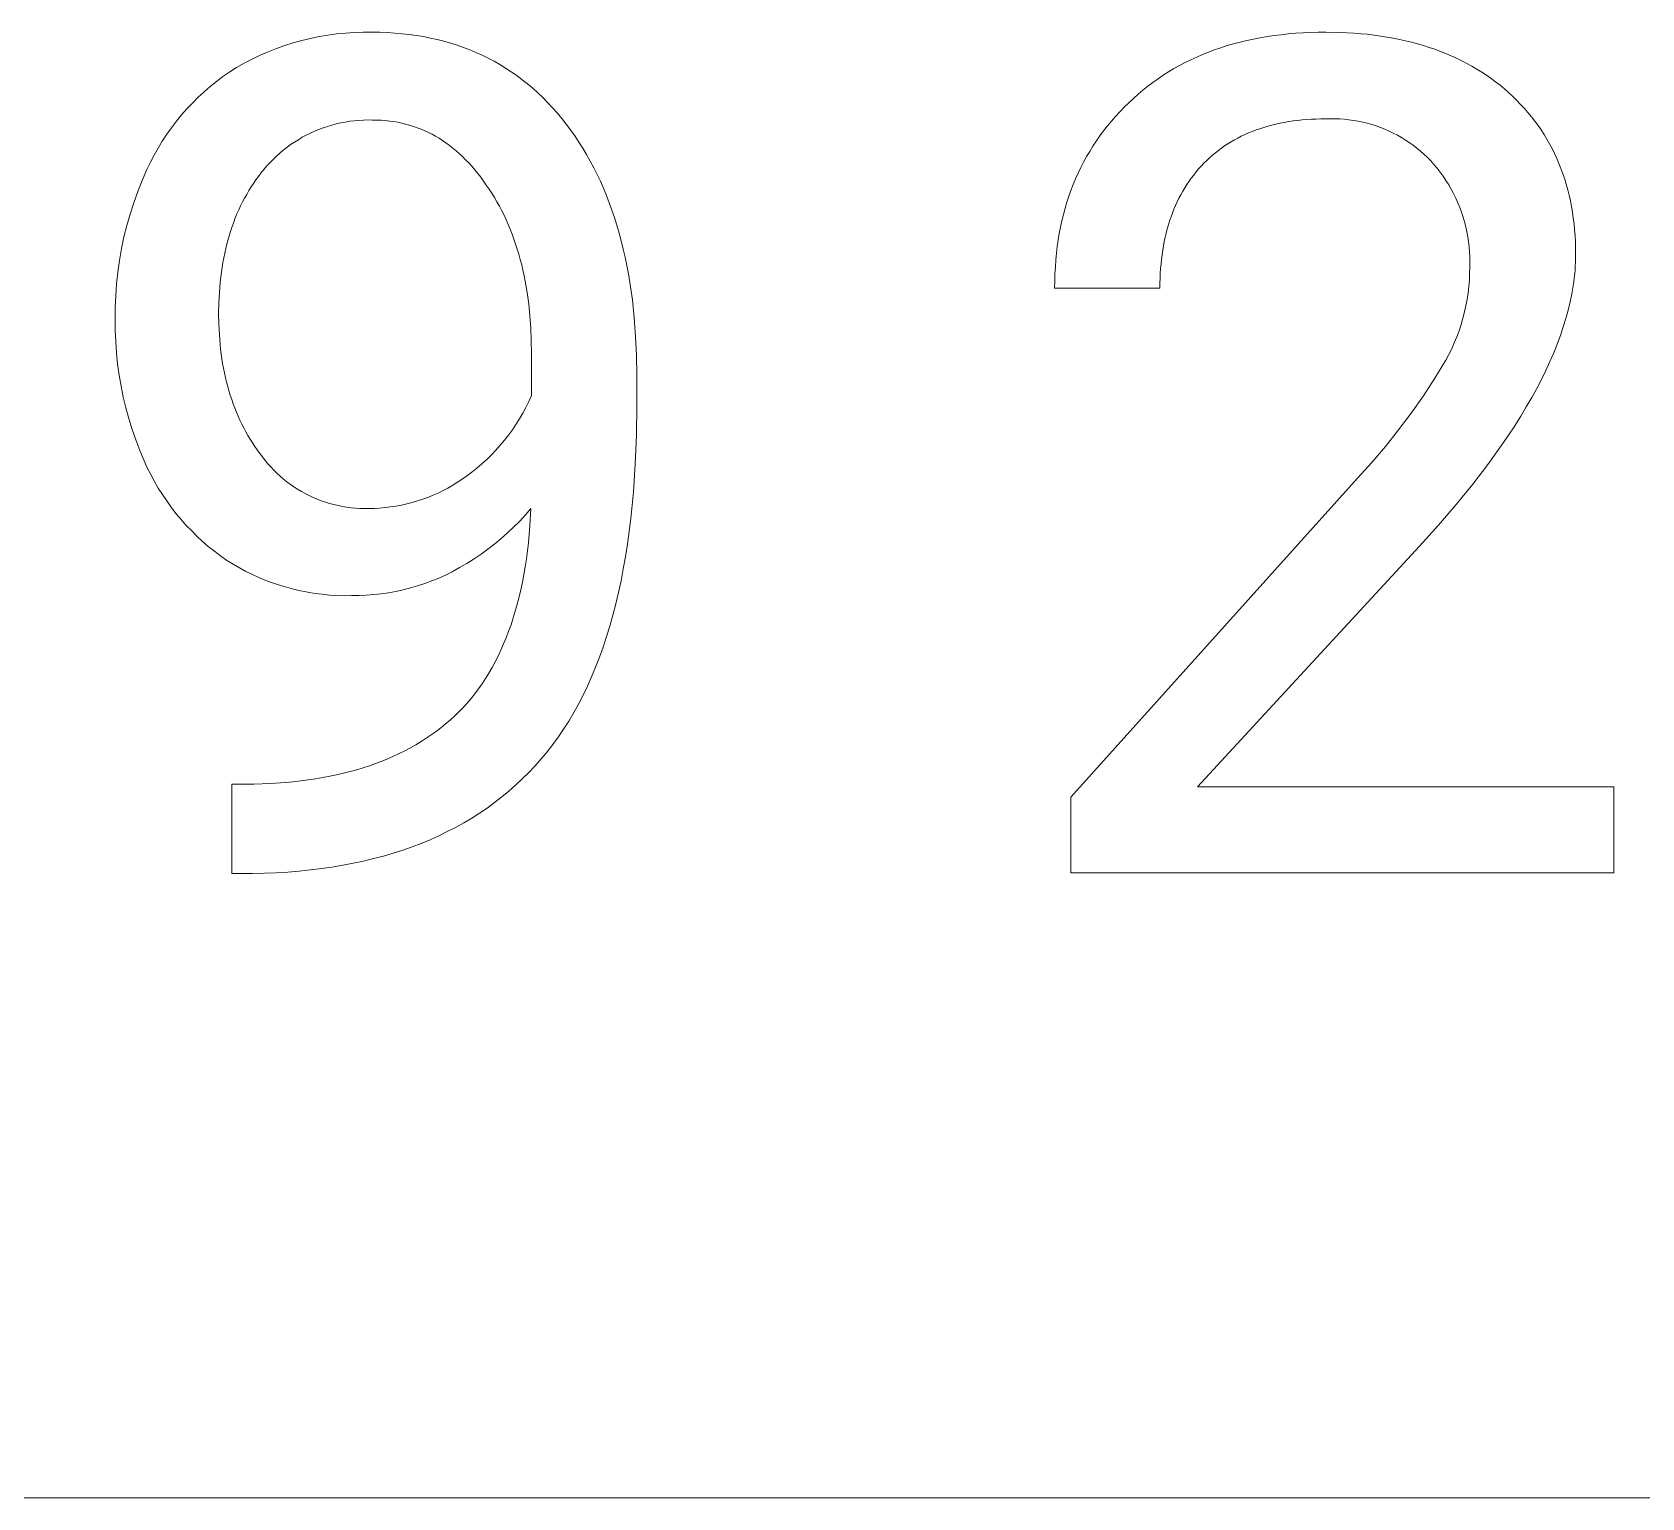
# Model space of a CAD drawing. Header units: millimetres. Extents: x -2542 to 6192, y -257 to 5845.
# Drawn here: x 4812.9 to 4973.5, y 231.7 to 377.8 of the extents above; entities that cross this region are included whole.
import ezdxf

# ---------------------------------------------------------------- set-up
doc = ezdxf.new("R2010")
doc.units = ezdxf.units.MM
doc.header["$MEASUREMENT"] = 0
doc.layers.add('Domyślny', color=7, linetype='Continuous', true_color=0x000000)

msp = doc.modelspace()

# ---------------------------------------------------------------- linework, layer by layer
at = {"layer": 'Domyślny', "color": 18, "lineweight": 15, "true_color": 0x000000}
for p, q in [((4840.68, 377.21), (4841.55, 377.39)), ((4841.55, 377.39), (4842.42, 377.54)), ((4842.42, 377.54), (4843.3, 377.65)), ((4843.3, 377.65), (4844.18, 377.74)), ((4844.18, 377.74), (4845.06, 377.8)), ((4845.06, 377.8), (4845.95, 377.82)), ((4845.95, 377.82), (4846.83, 377.82)), ((4846.83, 377.82), (4847.59, 377.81)), ((4847.59, 377.81), (4848.34, 377.78)), ((4848.34, 377.78), (4849.09, 377.74)), ((4849.09, 377.74), (4849.82, 377.67)), ((4849.82, 377.67), (4850.54, 377.59)), ((4850.54, 377.59), (4851.25, 377.5)), ((4851.25, 377.5), (4851.95, 377.38)), ((4851.95, 377.38), (4852.64, 377.24)), ((4935.43, 377.26), (4936.12, 377.38)), ((4936.12, 377.38), (4936.82, 377.48)), ((4936.82, 377.48), (4937.53, 377.57)), ((4937.53, 377.57), (4938.24, 377.65)), ((4938.24, 377.65), (4938.97, 377.71)), ((4938.97, 377.71), (4939.71, 377.76)), ((4939.71, 377.76), (4940.46, 377.79)), ((4940.46, 377.79), (4941.21, 377.81)), ((4941.21, 377.81), (4941.98, 377.82)), ((4941.98, 377.82), (4943.4, 377.79)), ((4943.4, 377.79), (4944.1, 377.76)), ((4944.1, 377.76), (4944.78, 377.72)), ((4944.78, 377.72), (4945.46, 377.67)), ((4945.46, 377.67), (4946.13, 377.61)), ((4946.13, 377.61), (4946.79, 377.53)), ((4946.79, 377.53), (4947.44, 377.44)), ((4947.44, 377.44), (4948.08, 377.34)), ((4835.66, 375.52), (4836.47, 375.88)), ((4836.47, 375.88), (4837.29, 376.2)), ((4837.29, 376.2), (4838.13, 376.5)), ((4838.13, 376.5), (4838.97, 376.77)), ((4838.97, 376.77), (4839.82, 377)), ((4839.82, 377), (4840.68, 377.21)), ((4852.64, 377.24), (4853.33, 377.09)), ((4853.33, 377.09), (4854, 376.92)), ((4854, 376.92), (4854.66, 376.73)), ((4854.66, 376.73), (4855.31, 376.53)), ((4855.31, 376.53), (4855.95, 376.31)), ((4855.95, 376.31), (4856.58, 376.06)), ((4856.58, 376.06), (4857.2, 375.8)), ((4857.2, 375.8), (4857.81, 375.53)), ((4929.69, 375.6), (4930.29, 375.84)), ((4930.29, 375.84), (4930.89, 376.06)), ((4930.89, 376.06), (4931.51, 376.28)), ((4931.51, 376.28), (4932.14, 376.48)), ((4932.14, 376.48), (4932.78, 376.66)), ((4932.78, 376.66), (4933.43, 376.83)), ((4933.43, 376.83), (4934.09, 376.99)), ((4934.09, 376.99), (4934.76, 377.13)), ((4934.76, 377.13), (4935.43, 377.26)), ((4948.08, 377.34), (4948.71, 377.23)), ((4948.71, 377.23), (4949.33, 377.11)), ((4949.33, 377.11), (4949.94, 376.97)), ((4949.94, 376.97), (4950.54, 376.82)), ((4950.54, 376.82), (4951.14, 376.66)), ((4951.14, 376.66), (4951.72, 376.49)), ((4951.72, 376.49), (4952.3, 376.31)), ((4952.3, 376.31), (4952.86, 376.12)), ((4952.86, 376.12), (4953.42, 375.91)), ((4953.42, 375.91), (4953.96, 375.69)), ((4832.63, 373.86), (4833.31, 374.3)), ((4833.31, 374.3), (4834.08, 374.73)), ((4834.08, 374.73), (4834.86, 375.14)), ((4834.86, 375.14), (4835.66, 375.52)), ((4857.81, 375.53), (4858.42, 375.23)), ((4858.42, 375.23), (4859.01, 374.92)), ((4859.01, 374.92), (4859.59, 374.59)), ((4859.59, 374.59), (4860.16, 374.24)), ((4860.16, 374.24), (4860.72, 373.87)), ((4926.29, 373.87), (4926.83, 374.19)), ((4926.83, 374.19), (4927.39, 374.5)), ((4927.39, 374.5), (4927.95, 374.79)), ((4927.95, 374.79), (4928.52, 375.08)), ((4928.52, 375.08), (4929.1, 375.34)), ((4929.1, 375.34), (4929.69, 375.6)), ((4953.96, 375.69), (4954.5, 375.47)), ((4954.5, 375.47), (4955.03, 375.22)), ((4955.03, 375.22), (4955.55, 374.97)), ((4955.55, 374.97), (4956.06, 374.71)), ((4956.06, 374.71), (4956.56, 374.43)), ((4956.56, 374.43), (4957.05, 374.14)), ((4957.05, 374.14), (4957.53, 373.84)), ((4830.69, 372.41), (4831.32, 372.92)), ((4831.32, 372.92), (4831.96, 373.4)), ((4831.96, 373.4), (4832.63, 373.86)), ((4860.72, 373.87), (4861.27, 373.49)), ((4861.27, 373.49), (4861.81, 373.08)), ((4861.81, 373.08), (4862.34, 372.66)), ((4862.34, 372.66), (4862.86, 372.23)), ((4924.23, 372.43), (4924.73, 372.81)), ((4924.73, 372.81), (4925.24, 373.18)), ((4925.24, 373.18), (4925.76, 373.53)), ((4925.76, 373.53), (4926.29, 373.87)), ((4957.53, 373.84), (4958, 373.53)), ((4958, 373.53), (4958.46, 373.21)), ((4958.46, 373.21), (4958.91, 372.87)), ((4958.91, 372.87), (4959.36, 372.53)), ((4828.91, 370.76), (4829.48, 371.33)), ((4829.48, 371.33), (4830.07, 371.88)), ((4830.07, 371.88), (4830.69, 372.41)), ((4862.86, 372.23), (4863.36, 371.77)), ((4863.36, 371.77), (4863.86, 371.3)), ((4863.86, 371.3), (4864.35, 370.8)), ((4922.32, 370.78), (4922.78, 371.21)), ((4922.78, 371.21), (4923.25, 371.63)), ((4923.25, 371.63), (4923.74, 372.04)), ((4923.74, 372.04), (4924.23, 372.43)), ((4959.36, 372.53), (4959.79, 372.17)), ((4959.79, 372.17), (4960.21, 371.8)), ((4960.21, 371.8), (4960.63, 371.41)), ((4960.63, 371.41), (4961.03, 371.02)), ((4961.03, 371.02), (4961.41, 370.62)), ((4827.31, 368.94), (4827.82, 369.57)), ((4827.82, 369.57), (4828.35, 370.18)), ((4828.35, 370.18), (4828.91, 370.76)), ((4864.35, 370.8), (4864.83, 370.29)), ((4864.83, 370.29), (4865.3, 369.77)), ((4865.3, 369.77), (4865.75, 369.22)), ((4920.59, 368.95), (4921, 369.42)), ((4921, 369.42), (4921.43, 369.88)), ((4921.43, 369.88), (4921.86, 370.33)), ((4921.86, 370.33), (4922.32, 370.78)), ((4961.41, 370.62), (4961.79, 370.22)), ((4961.79, 370.22), (4962.15, 369.8)), ((4962.15, 369.8), (4962.49, 369.38)), ((4962.49, 369.38), (4962.83, 368.95)), ((4826.35, 367.64), (4826.82, 368.3)), ((4826.82, 368.3), (4827.31, 368.94)), ((4840.68, 367.76), (4840.27, 367.55)), ((4841.1, 367.94), (4840.68, 367.76)), ((4841.52, 368.12), (4841.1, 367.94)), ((4841.95, 368.28), (4841.52, 368.12)), ((4842.38, 368.43), (4841.95, 368.28)), ((4842.82, 368.56), (4842.38, 368.43)), ((4843.26, 368.68), (4842.82, 368.56)), ((4843.71, 368.78), (4843.26, 368.68)), ((4844.16, 368.86), (4843.71, 368.78)), ((4844.61, 368.94), (4844.16, 368.86)), ((4845.06, 368.99), (4844.61, 368.94)), ((4845.52, 369.03), (4845.06, 368.99)), ((4845.98, 369.06), (4845.52, 369.03)), ((4846.43, 369.07), (4845.98, 369.06)), ((4846.89, 369.06), (4846.43, 369.07)), ((4847.32, 369.06), (4846.89, 369.06)), ((4847.74, 369.04), (4847.32, 369.06)), ((4848.16, 369.01), (4847.74, 369.04)), ((4848.58, 368.96), (4848.16, 369.01)), ((4848.98, 368.91), (4848.58, 368.96)), ((4849.39, 368.84), (4848.98, 368.91)), ((4849.79, 368.75), (4849.39, 368.84)), ((4850.18, 368.66), (4849.79, 368.75)), ((4850.57, 368.55), (4850.18, 368.66)), ((4850.96, 368.43), (4850.57, 368.55)), ((4851.34, 368.3), (4850.96, 368.43)), ((4851.72, 368.15), (4851.34, 368.3)), ((4852.09, 368), (4851.72, 368.15)), ((4852.45, 367.82), (4852.09, 368)), ((4852.82, 367.64), (4852.45, 367.82)), ((4865.75, 369.22), (4866.2, 368.66)), ((4866.2, 368.66), (4866.64, 368.07)), ((4866.64, 368.07), (4867.06, 367.48)), ((4919.44, 367.48), (4919.81, 367.98)), ((4919.81, 367.98), (4920.19, 368.47)), ((4920.19, 368.47), (4920.59, 368.95)), ((4934.27, 367.78), (4933.91, 367.62)), ((4934.64, 367.93), (4934.27, 367.78)), ((4935.02, 368.07), (4934.64, 367.93)), ((4935.4, 368.2), (4935.02, 368.07)), ((4935.79, 368.33), (4935.4, 368.2)), ((4936.19, 368.45), (4935.79, 368.33)), ((4936.59, 368.56), (4936.19, 368.45)), ((4937, 368.65), (4936.59, 368.56)), ((4937.42, 368.75), (4937, 368.65)), ((4937.84, 368.83), (4937.42, 368.75)), ((4938.28, 368.9), (4937.84, 368.83)), ((4938.71, 368.97), (4938.28, 368.9)), ((4939.16, 369.02), (4938.71, 368.97)), ((4939.61, 369.07), (4939.16, 369.02)), ((4940.07, 369.11), (4939.61, 369.07)), ((4940.54, 369.14), (4940.07, 369.11)), ((4941.01, 369.16), (4940.54, 369.14)), ((4941.49, 369.18), (4941.01, 369.16)), ((4941.98, 369.18), (4941.49, 369.18)), ((4942.44, 369.19), (4941.98, 369.18)), ((4942.91, 369.19), (4942.44, 369.19)), ((4943.37, 369.17), (4942.91, 369.19)), ((4943.83, 369.14), (4943.37, 369.17)), ((4944.29, 369.09), (4943.83, 369.14)), ((4944.75, 369.03), (4944.29, 369.09)), ((4945.21, 368.95), (4944.75, 369.03)), ((4945.66, 368.85), (4945.21, 368.95)), ((4946.11, 368.74), (4945.66, 368.85)), ((4946.56, 368.61), (4946.11, 368.74)), ((4947, 368.47), (4946.56, 368.61)), ((4947.43, 368.31), (4947, 368.47)), ((4947.86, 368.14), (4947.43, 368.31)), ((4948.29, 367.96), (4947.86, 368.14)), ((4948.71, 367.76), (4948.29, 367.96)), ((4949.12, 367.54), (4948.71, 367.76)), ((4962.83, 368.95), (4963.15, 368.51)), ((4963.15, 368.51), (4963.46, 368.07)), ((4963.46, 368.07), (4963.75, 367.62)), ((4825.09, 365.57), (4825.49, 366.27)), ((4825.49, 366.27), (4825.91, 366.96)), ((4825.91, 366.96), (4826.35, 367.64)), ((4838.34, 366.34), (4837.98, 366.05)), ((4838.71, 366.61), (4838.34, 366.34)), ((4839.09, 366.86), (4838.71, 366.61)), ((4839.48, 367.1), (4839.09, 366.86)), ((4839.87, 367.34), (4839.48, 367.1)), ((4840.27, 367.55), (4839.87, 367.34)), ((4853.17, 367.45), (4852.82, 367.64)), ((4853.52, 367.24), (4853.17, 367.45)), ((4853.87, 367.02), (4853.52, 367.24)), ((4854.21, 366.78), (4853.87, 367.02)), ((4854.55, 366.53), (4854.21, 366.78)), ((4854.88, 366.27), (4854.55, 366.53)), ((4855.21, 366), (4854.88, 366.27)), ((4867.06, 367.48), (4867.46, 366.87)), ((4867.46, 366.87), (4867.86, 366.25)), ((4867.86, 366.25), (4868.24, 365.62)), ((4918.43, 365.94), (4918.75, 366.46)), ((4918.75, 366.46), (4919.09, 366.98)), ((4919.09, 366.98), (4919.44, 367.48)), ((4931.56, 366.26), (4931.26, 366.03)), ((4931.88, 366.48), (4931.56, 366.26)), ((4932.2, 366.69), (4931.88, 366.48)), ((4932.53, 366.89), (4932.2, 366.69)), ((4932.86, 367.09), (4932.53, 366.89)), ((4933.2, 367.27), (4932.86, 367.09)), ((4933.55, 367.45), (4933.2, 367.27)), ((4933.91, 367.62), (4933.55, 367.45)), ((4949.52, 367.31), (4949.12, 367.54)), ((4949.92, 367.07), (4949.52, 367.31)), ((4950.3, 366.82), (4949.92, 367.07)), ((4950.68, 366.55), (4950.3, 366.82)), ((4951.05, 366.27), (4950.68, 366.55)), ((4951.41, 365.97), (4951.05, 366.27)), ((4963.75, 367.62), (4964.03, 367.15)), ((4964.03, 367.15), (4964.3, 366.68)), ((4964.3, 366.68), (4964.55, 366.21)), ((4964.55, 366.21), (4964.8, 365.72)), ((4824.38, 364.12), (4824.72, 364.85)), ((4824.72, 364.85), (4825.09, 365.57)), ((4836.64, 364.81), (4836.33, 364.48)), ((4836.96, 365.14), (4836.64, 364.81)), ((4837.29, 365.46), (4836.96, 365.14)), ((4837.63, 365.76), (4837.29, 365.46)), ((4837.98, 366.05), (4837.63, 365.76)), ((4855.54, 365.72), (4855.21, 366)), ((4855.86, 365.42), (4855.54, 365.72)), ((4856.17, 365.11), (4855.86, 365.42)), ((4856.48, 364.79), (4856.17, 365.11)), ((4856.78, 364.45), (4856.48, 364.79)), ((4868.24, 365.62), (4868.6, 364.97)), ((4868.6, 364.97), (4868.95, 364.31)), ((4917.54, 364.33), (4917.82, 364.87)), ((4917.82, 364.87), (4918.12, 365.41)), ((4918.12, 365.41), (4918.43, 365.94)), ((4929.82, 364.76), (4929.55, 364.47)), ((4930.1, 365.03), (4929.82, 364.76)), ((4930.38, 365.29), (4930.1, 365.03)), ((4930.66, 365.55), (4930.38, 365.29)), ((4930.96, 365.79), (4930.66, 365.55)), ((4931.26, 366.03), (4930.96, 365.79)), ((4951.76, 365.67), (4951.41, 365.97)), ((4952.09, 365.35), (4951.76, 365.67)), ((4952.42, 365.02), (4952.09, 365.35)), ((4952.76, 364.64), (4952.42, 365.02)), ((4953.08, 364.26), (4952.76, 364.64)), ((4964.8, 365.72), (4965.02, 365.23)), ((4965.02, 365.23), (4965.24, 364.73)), ((4965.24, 364.73), (4965.44, 364.22)), ((4823.46, 361.93), (4823.9, 363.03)), ((4823.9, 363.03), (4824.38, 364.12)), ((4835.24, 363.09), (4835, 362.74)), ((4835.49, 363.43), (4835.24, 363.09)), ((4835.75, 363.77), (4835.49, 363.43)), ((4836.04, 364.13), (4835.75, 363.77)), ((4836.33, 364.48), (4836.04, 364.13)), ((4857.08, 364.1), (4856.78, 364.45)), ((4857.38, 363.74), (4857.08, 364.1)), ((4857.67, 363.36), (4857.38, 363.74)), ((4857.95, 362.98), (4857.67, 363.36)), ((4858.23, 362.58), (4857.95, 362.98)), ((4868.95, 364.31), (4869.29, 363.64)), ((4869.29, 363.64), (4869.61, 362.95)), ((4869.61, 362.95), (4869.92, 362.26)), ((4916.78, 362.64), (4917.02, 363.21)), ((4917.02, 363.21), (4917.27, 363.77)), ((4917.27, 363.77), (4917.54, 364.33)), ((4928.34, 362.95), (4928.12, 362.63)), ((4928.56, 363.27), (4928.34, 362.95)), ((4928.8, 363.58), (4928.56, 363.27)), ((4929.04, 363.89), (4928.8, 363.58)), ((4929.29, 364.18), (4929.04, 363.89)), ((4929.55, 364.47), (4929.29, 364.18)), ((4953.39, 363.86), (4953.08, 364.26)), ((4953.69, 363.45), (4953.39, 363.86)), ((4953.97, 363.03), (4953.69, 363.45)), ((4954.24, 362.6), (4953.97, 363.03)), ((4965.44, 364.22), (4965.63, 363.71)), ((4965.63, 363.71), (4965.81, 363.18)), ((4965.81, 363.18), (4965.97, 362.65)), ((4823.06, 360.82), (4823.46, 361.93)), ((4834.33, 361.65), (4834.12, 361.28)), ((4834.54, 362.02), (4834.33, 361.65)), ((4834.77, 362.39), (4834.54, 362.02)), ((4835, 362.74), (4834.77, 362.39)), ((4858.51, 362.17), (4858.23, 362.58)), ((4858.78, 361.76), (4858.51, 362.17)), ((4859.04, 361.33), (4858.78, 361.76)), ((4859.29, 360.9), (4859.04, 361.33)), ((4869.92, 362.26), (4870.22, 361.54)), ((4870.22, 361.54), (4870.5, 360.82)), ((4916.15, 360.87), (4916.35, 361.47)), ((4916.35, 361.47), (4916.56, 362.05)), ((4916.56, 362.05), (4916.78, 362.64)), ((4927.51, 361.61), (4927.33, 361.26)), ((4927.71, 361.96), (4927.51, 361.61)), ((4927.91, 362.29), (4927.71, 361.96)), ((4928.12, 362.63), (4927.91, 362.29)), ((4954.49, 362.17), (4954.24, 362.6)), ((4954.73, 361.72), (4954.49, 362.17)), ((4954.95, 361.27), (4954.73, 361.72)), ((4965.97, 362.65), (4966.12, 362.11)), ((4966.12, 362.11), (4966.25, 361.56)), ((4966.25, 361.56), (4966.38, 361.01)), ((4822.37, 358.55), (4822.69, 359.69)), ((4822.69, 359.69), (4823.06, 360.82)), ((4833.36, 359.71), (4833.19, 359.3)), ((4833.54, 360.11), (4833.36, 359.71)), ((4833.72, 360.51), (4833.54, 360.11)), ((4833.91, 360.9), (4833.72, 360.51)), ((4834.12, 361.28), (4833.91, 360.9)), ((4859.54, 360.47), (4859.29, 360.9)), ((4859.77, 360.02), (4859.54, 360.47)), ((4860, 359.57), (4859.77, 360.02)), ((4870.5, 360.82), (4870.77, 360.08)), ((4870.77, 360.08), (4871.02, 359.33)), ((4915.81, 359.65), (4915.97, 360.26)), ((4915.97, 360.26), (4916.15, 360.87)), ((4926.68, 359.78), (4926.54, 359.4)), ((4926.83, 360.16), (4926.68, 359.78)), ((4926.99, 360.53), (4926.83, 360.16)), ((4927.15, 360.9), (4926.99, 360.53)), ((4927.33, 361.26), (4927.15, 360.9)), ((4955.16, 360.81), (4954.95, 361.27)), ((4955.35, 360.34), (4955.16, 360.81)), ((4955.53, 359.87), (4955.35, 360.34)), ((4955.69, 359.39), (4955.53, 359.87)), ((4966.38, 361.01), (4966.49, 360.44)), ((4966.49, 360.44), (4966.59, 359.87)), ((4966.59, 359.87), (4966.67, 359.29)), ((4822.08, 357.4), (4822.37, 358.55)), ((4832.88, 358.46), (4832.73, 358.04)), ((4833.03, 358.89), (4832.88, 358.46)), ((4833.19, 359.3), (4833.03, 358.89)), ((4860.21, 359.11), (4860, 359.57)), ((4860.42, 358.64), (4860.21, 359.11)), ((4860.62, 358.17), (4860.42, 358.64)), ((4860.81, 357.68), (4860.62, 358.17)), ((4871.02, 359.33), (4871.26, 358.57)), ((4871.26, 358.57), (4871.49, 357.79)), ((4915.39, 357.75), (4915.52, 358.39)), ((4915.52, 358.39), (4915.65, 359.02)), ((4915.65, 359.02), (4915.81, 359.65)), ((4926.16, 358.2), (4926.05, 357.79)), ((4926.28, 358.6), (4926.16, 358.2)), ((4926.4, 359), (4926.28, 358.6)), ((4926.54, 359.4), (4926.4, 359)), ((4955.83, 358.9), (4955.69, 359.39)), ((4955.96, 358.41), (4955.83, 358.9)), ((4956.06, 357.92), (4955.96, 358.41)), ((4966.67, 359.29), (4966.74, 358.71)), ((4966.74, 358.71), (4966.8, 358.11)), ((4966.8, 358.11), (4966.85, 357.51)), ((4821.84, 356.24), (4822.08, 357.4)), ((4832.35, 356.71), (4832.24, 356.26)), ((4832.47, 357.16), (4832.35, 356.71)), ((4832.6, 357.6), (4832.47, 357.16)), ((4832.73, 358.04), (4832.6, 357.6)), ((4860.99, 357.19), (4860.81, 357.68)), ((4861.16, 356.69), (4860.99, 357.19)), ((4861.32, 356.19), (4861.16, 356.69)), ((4871.49, 357.79), (4871.7, 357)), ((4871.7, 357), (4871.9, 356.2)), ((4915.19, 356.44), (4915.29, 357.1)), ((4915.29, 357.1), (4915.39, 357.75)), ((4925.78, 356.51), (4925.71, 356.07)), ((4925.86, 356.94), (4925.78, 356.51)), ((4925.95, 357.37), (4925.86, 356.94)), ((4926.05, 357.79), (4925.95, 357.37)), ((4956.16, 357.42), (4956.06, 357.92)), ((4956.23, 356.92), (4956.16, 357.42)), ((4956.29, 356.42), (4956.23, 356.92)), ((4966.85, 357.51), (4966.88, 356.9)), ((4966.88, 356.9), (4966.9, 356.28)), ((4821.47, 353.9), (4821.63, 355.07)), ((4821.63, 355.07), (4821.84, 356.24)), ((4832.04, 355.33), (4831.95, 354.85)), ((4832.13, 355.79), (4832.04, 355.33)), ((4832.24, 356.26), (4832.13, 355.79)), ((4861.48, 355.67), (4861.32, 356.19)), ((4861.62, 355.15), (4861.48, 355.67)), ((4861.76, 354.63), (4861.62, 355.15)), ((4871.9, 356.2), (4872.08, 355.39)), ((4872.08, 355.39), (4872.26, 354.56)), ((4915, 354.41), (4915.05, 355.1)), ((4915.05, 355.1), (4915.11, 355.77)), ((4915.11, 355.77), (4915.19, 356.44)), ((4925.59, 355.17), (4925.54, 354.71)), ((4925.64, 355.62), (4925.59, 355.17)), ((4925.71, 356.07), (4925.64, 355.62)), ((4956.33, 355.92), (4956.29, 356.42)), ((4956.35, 355.41), (4956.33, 355.92)), ((4956.36, 354.91), (4956.35, 355.41)), ((4956.35, 354.4), (4956.36, 354.91)), ((4966.89, 354.89), (4966.87, 354.5)), ((4966.9, 355.27), (4966.89, 354.89)), ((4966.9, 356.28), (4966.9, 355.66)), ((4966.9, 355.66), (4966.9, 355.27)), ((4821.34, 352.72), (4821.47, 353.9)), ((4831.74, 353.39), (4831.68, 352.89)), ((4831.8, 353.88), (4831.74, 353.39)), ((4831.87, 354.37), (4831.8, 353.88)), ((4831.95, 354.85), (4831.87, 354.37)), ((4861.88, 354.09), (4861.76, 354.63)), ((4862, 353.54), (4861.88, 354.09)), ((4862.11, 352.99), (4862, 353.54)), ((4872.26, 354.56), (4872.41, 353.72)), ((4872.41, 353.72), (4872.56, 352.86)), ((4914.94, 353.02), (4914.96, 353.72)), ((4914.96, 353.72), (4915, 354.41)), ((4925.45, 353.29), (4925.43, 352.8)), ((4925.47, 353.77), (4925.45, 353.29)), ((4925.5, 354.24), (4925.47, 353.77)), ((4925.54, 354.71), (4925.5, 354.24)), ((4956.3, 353.11), (4956.33, 353.76)), ((4956.33, 353.76), (4956.35, 354.4)), ((4966.77, 353.33), (4966.72, 352.94)), ((4966.81, 353.72), (4966.77, 353.33)), ((4966.84, 354.12), (4966.81, 353.72)), ((4966.87, 354.5), (4966.84, 354.12)), ((4821.26, 351.54), (4821.34, 352.72)), ((4831.6, 351.87), (4831.55, 350.82)), ((4831.68, 352.89), (4831.6, 351.87)), ((4862.21, 352.43), (4862.11, 352.99)), ((4862.3, 351.87), (4862.21, 352.43)), ((4862.46, 350.71), (4862.3, 351.87)), ((4872.56, 352.86), (4872.69, 352)), ((4872.69, 352), (4872.8, 351.12)), ((4914.93, 352.31), (4914.94, 353.02)), ((4925.43, 352.31), (4914.93, 352.31)), ((4925.43, 352.8), (4925.43, 352.31)), ((4956.07, 351.18), (4956.17, 351.82)), ((4956.17, 351.82), (4956.25, 352.47)), ((4956.25, 352.47), (4956.3, 353.11)), ((4966.52, 351.74), (4966.36, 350.92)), ((4966.66, 352.54), (4966.52, 351.74)), ((4966.72, 352.94), (4966.66, 352.54)), ((4821.21, 350.36), (4821.26, 351.54)), ((4821.21, 349.17), (4821.21, 350.36)), ((4831.55, 350.82), (4831.53, 349.75)), ((4862.58, 349.52), (4862.46, 350.71)), ((4872.8, 351.12), (4872.99, 349.32)), ((4955.81, 349.92), (4955.95, 350.55)), ((4955.95, 350.55), (4956.07, 351.18)), ((4966.16, 350.1), (4965.93, 349.27)), ((4966.36, 350.92), (4966.16, 350.1)), ((4821.21, 348.06), (4821.21, 349.17)), ((4831.53, 349.75), (4831.55, 348.71)), ((4831.55, 348.71), (4831.6, 347.69)), ((4862.67, 348.3), (4862.58, 349.52)), ((4872.99, 349.32), (4873.13, 347.47)), ((4955.27, 348.05), (4955.47, 348.67)), ((4955.47, 348.67), (4955.65, 349.29)), ((4955.65, 349.29), (4955.81, 349.92)), ((4965.93, 349.27), (4965.67, 348.43)), ((4821.26, 346.94), (4821.21, 348.06)), ((4821.34, 345.83), (4821.26, 346.94)), ((4831.6, 347.69), (4831.68, 346.69)), ((4862.72, 347.05), (4862.67, 348.3)), ((4862.74, 345.77), (4862.72, 347.05)), ((4873.13, 347.47), (4873.21, 345.57)), ((4954.54, 346.25), (4954.8, 346.85)), ((4954.8, 346.85), (4955.05, 347.45)), ((4955.05, 347.45), (4955.27, 348.05)), ((4965.39, 347.58), (4965.07, 346.72)), ((4965.67, 348.43), (4965.39, 347.58)), ((4821.45, 344.73), (4821.34, 345.83)), ((4831.68, 346.69), (4831.73, 346.2)), ((4831.73, 346.2), (4831.79, 345.72)), ((4831.79, 345.72), (4831.86, 345.24)), ((4831.86, 345.24), (4831.93, 344.77)), ((4862.74, 341.58), (4862.74, 345.77)), ((4873.21, 345.57), (4873.24, 343.61)), ((4953.96, 345.1), (4954.26, 345.67)), ((4954.26, 345.67), (4954.54, 346.25)), ((4964.72, 345.86), (4964.34, 344.98)), ((4965.07, 346.72), (4964.72, 345.86)), ((4821.6, 343.62), (4821.45, 344.73)), ((4831.93, 344.77), (4832.02, 344.3)), ((4832.02, 344.3), (4832.11, 343.84)), ((4832.11, 343.84), (4832.21, 343.38)), ((4952.86, 343.31), (4953.96, 345.1)), ((4963.93, 344.09), (4963.49, 343.2)), ((4964.34, 344.98), (4963.93, 344.09)), ((4821.79, 342.52), (4821.6, 343.62)), ((4822.01, 341.43), (4821.79, 342.52)), ((4832.21, 343.38), (4832.32, 342.93)), ((4832.32, 342.93), (4832.43, 342.48)), ((4832.43, 342.48), (4832.56, 342.04)), ((4832.56, 342.04), (4832.69, 341.61)), ((4873.24, 343.61), (4873.24, 340.56)), ((4951.71, 341.55), (4952.86, 343.31)), ((4963.02, 342.29), (4962.52, 341.38)), ((4963.49, 343.2), (4963.02, 342.29)), ((4822.27, 340.35), (4822.01, 341.43)), ((4832.69, 341.61), (4832.83, 341.18)), ((4832.83, 341.18), (4832.98, 340.76)), ((4832.98, 340.76), (4833.14, 340.35)), ((4862.18, 340.4), (4862.47, 340.99)), ((4862.47, 340.99), (4862.74, 341.58)), ((4873.24, 340.56), (4873.2, 337.6)), ((4950.5, 339.83), (4951.71, 341.55)), ((4961.98, 340.45), (4961.42, 339.52)), ((4962.52, 341.38), (4961.98, 340.45)), ((4822.56, 339.28), (4822.27, 340.35)), ((4822.89, 338.21), (4822.56, 339.28)), ((4833.14, 340.35), (4833.3, 339.94)), ((4833.3, 339.94), (4833.47, 339.53)), ((4833.47, 339.53), (4833.65, 339.13)), ((4833.65, 339.13), (4833.84, 338.74)), ((4861.19, 338.71), (4861.54, 339.26)), ((4861.54, 339.26), (4861.87, 339.83)), ((4861.87, 339.83), (4862.18, 340.4)), ((4949.24, 338.15), (4950.5, 339.83)), ((4961.42, 339.52), (4960.83, 338.58)), ((4823.26, 337.16), (4822.89, 338.21)), ((4833.84, 338.74), (4834.04, 338.36)), ((4834.04, 338.36), (4834.24, 337.98)), ((4834.24, 337.98), (4834.45, 337.6)), ((4834.45, 337.6), (4834.67, 337.23)), ((4834.67, 337.23), (4834.9, 336.87)), ((4860.04, 337.13), (4860.44, 337.64)), ((4860.44, 337.64), (4860.83, 338.17)), ((4860.83, 338.17), (4861.19, 338.71)), ((4873.2, 337.6), (4873.09, 334.73)), ((4947.92, 336.51), (4949.24, 338.15)), ((4960.21, 337.63), (4959.55, 336.67)), ((4960.83, 338.58), (4960.21, 337.63)), ((4823.66, 336.12), (4823.26, 337.16)), ((4824.09, 335.09), (4823.66, 336.12)), ((4834.9, 336.87), (4835.14, 336.51)), ((4835.14, 336.51), (4835.38, 336.16)), ((4835.38, 336.16), (4835.63, 335.82)), ((4835.63, 335.82), (4835.89, 335.47)), ((4858.27, 335.21), (4858.74, 335.67)), ((4858.74, 335.67), (4859.19, 336.14)), ((4859.19, 336.14), (4859.62, 336.63)), ((4859.62, 336.63), (4860.04, 337.13)), ((4946.56, 334.91), (4947.92, 336.51)), ((4959.55, 336.67), (4958.16, 334.72)), ((4824.41, 334.39), (4824.09, 335.09)), ((4824.75, 333.7), (4824.41, 334.39)), ((4835.89, 335.47), (4836.16, 335.12)), ((4836.16, 335.12), (4836.44, 334.78)), ((4836.44, 334.78), (4836.73, 334.46)), ((4836.73, 334.46), (4837.03, 334.14)), ((4837.03, 334.14), (4837.34, 333.83)), ((4856.78, 333.94), (4857.29, 334.35)), ((4857.29, 334.35), (4857.79, 334.77)), ((4857.79, 334.77), (4858.27, 335.21)), ((4873.09, 334.73), (4872.91, 331.97)), ((4945.15, 333.35), (4946.56, 334.91)), ((4958.16, 334.72), (4956.64, 332.74)), ((4825.12, 333.02), (4824.75, 333.7)), ((4825.51, 332.36), (4825.12, 333.02)), ((4837.34, 333.83), (4837.66, 333.54)), ((4837.66, 333.54), (4837.99, 333.25)), ((4837.99, 333.25), (4838.33, 332.98)), ((4838.33, 332.98), (4838.69, 332.72)), ((4838.69, 332.72), (4839.04, 332.47)), ((4839.04, 332.47), (4839.41, 332.24)), ((4854.4, 332.36), (4854.88, 332.64)), ((4854.88, 332.64), (4855.35, 332.93)), ((4855.35, 332.93), (4855.81, 333.23)), ((4855.81, 333.23), (4856.25, 333.55)), ((4856.25, 333.55), (4856.78, 333.94)), ((4916.53, 301.53), (4945.15, 333.35)), ((4956.64, 332.74), (4954.99, 330.72)), ((4825.92, 331.71), (4825.51, 332.36)), ((4826.35, 331.07), (4825.92, 331.71)), ((4826.8, 330.44), (4826.35, 331.07)), ((4839.41, 332.24), (4839.79, 332.01)), ((4839.79, 332.01), (4840.17, 331.8)), ((4840.17, 331.8), (4840.56, 331.6)), ((4840.56, 331.6), (4840.96, 331.42)), ((4840.96, 331.42), (4841.36, 331.25)), ((4841.36, 331.25), (4841.77, 331.09)), ((4841.77, 331.09), (4842.18, 330.95)), ((4842.18, 330.95), (4842.6, 330.82)), ((4842.6, 330.82), (4843.02, 330.71)), ((4850.3, 330.77), (4850.84, 330.91)), ((4850.84, 330.91), (4851.37, 331.07)), ((4851.37, 331.07), (4851.89, 331.24)), ((4851.89, 331.24), (4852.41, 331.43)), ((4852.41, 331.43), (4852.92, 331.64)), ((4852.92, 331.64), (4853.42, 331.86)), ((4853.42, 331.86), (4853.92, 332.1)), ((4853.92, 332.1), (4854.4, 332.36)), ((4872.91, 331.97), (4872.64, 329.31)), ((4827.27, 329.83), (4826.8, 330.44)), ((4827.76, 329.24), (4827.27, 329.83)), ((4828.27, 328.67), (4827.76, 329.24)), ((4843.02, 330.71), (4843.44, 330.61)), ((4843.44, 330.61), (4843.87, 330.52)), ((4843.87, 330.52), (4844.3, 330.45)), ((4844.3, 330.45), (4844.74, 330.4)), ((4844.74, 330.4), (4845.17, 330.36)), ((4845.17, 330.36), (4845.61, 330.33)), ((4845.61, 330.33), (4846.05, 330.32)), ((4846.05, 330.32), (4846.48, 330.32)), ((4846.48, 330.32), (4847.03, 330.33)), ((4847.03, 330.33), (4847.58, 330.36)), ((4847.58, 330.36), (4848.13, 330.41)), ((4848.13, 330.41), (4848.68, 330.47)), ((4848.68, 330.47), (4849.22, 330.55)), ((4849.22, 330.55), (4849.77, 330.66)), ((4849.77, 330.66), (4850.3, 330.77)), ((4862.13, 329.69), (4861.56, 329.07)), ((4862.68, 330.32), (4862.13, 329.69)), ((4862.58, 328.59), (4862.68, 330.32)), ((4872.64, 329.31), (4872.31, 326.75)), ((4954.99, 330.72), (4953.23, 328.66)), ((4828.81, 328.11), (4828.27, 328.67)), ((4829.35, 327.56), (4828.81, 328.11)), ((4860.35, 327.88), (4859.72, 327.32)), ((4860.96, 328.46), (4860.35, 327.88)), ((4861.56, 329.07), (4860.96, 328.46)), ((4862.43, 326.91), (4862.58, 328.59)), ((4953.23, 328.66), (4951.34, 326.57)), ((4829.92, 327.04), (4829.35, 327.56)), ((4830.5, 326.54), (4829.92, 327.04)), ((4831.1, 326.05), (4830.5, 326.54)), ((4831.72, 325.59), (4831.1, 326.05)), ((4858.4, 326.26), (4857.72, 325.77)), ((4859.07, 326.78), (4858.4, 326.26)), ((4859.72, 327.32), (4859.07, 326.78)), ((4862.23, 325.29), (4862.33, 326.09)), ((4862.33, 326.09), (4862.43, 326.91)), ((4872.31, 326.75), (4872.11, 325.51)), ((4951.34, 326.57), (4929.18, 302.55)), ((4832.35, 325.15), (4831.72, 325.59)), ((4832.97, 324.76), (4832.35, 325.15)), ((4833.6, 324.4), (4832.97, 324.76)), ((4834.24, 324.05), (4833.6, 324.4)), ((4855.57, 324.42), (4854.83, 324.01)), ((4856.3, 324.84), (4855.57, 324.42)), ((4857.02, 325.29), (4856.3, 324.84)), ((4857.72, 325.77), (4857.02, 325.29)), ((4861.97, 323.73), (4862.11, 324.5)), ((4862.11, 324.5), (4862.23, 325.29)), ((4872.11, 325.51), (4871.9, 324.3)), ((4834.89, 323.73), (4834.24, 324.05)), ((4835.55, 323.43), (4834.89, 323.73)), ((4836.23, 323.15), (4835.55, 323.43)), ((4836.91, 322.9), (4836.23, 323.15)), ((4837.6, 322.67), (4836.91, 322.9)), ((4852.09, 322.84), (4851.38, 322.61)), ((4852.79, 323.1), (4852.09, 322.84)), ((4853.48, 323.38), (4852.79, 323.1)), ((4854.16, 323.68), (4853.48, 323.38)), ((4854.83, 324.01), (4854.16, 323.68)), ((4861.67, 322.22), (4861.83, 322.97)), ((4861.83, 322.97), (4861.97, 323.73)), ((4871.67, 323.11), (4871.42, 321.94)), ((4871.9, 324.3), (4871.67, 323.11)), ((4838.29, 322.46), (4837.6, 322.67)), ((4839, 322.27), (4838.29, 322.46)), ((4839.71, 322.11), (4839, 322.27)), ((4840.42, 321.97), (4839.71, 322.11)), ((4841.14, 321.85), (4840.42, 321.97)), ((4841.86, 321.76), (4841.14, 321.85)), ((4842.59, 321.69), (4841.86, 321.76)), ((4843.31, 321.64), (4842.59, 321.69)), ((4844.04, 321.62), (4843.31, 321.64)), ((4844.77, 321.63), (4844.04, 321.62)), ((4845.51, 321.64), (4844.77, 321.63)), ((4846.26, 321.67), (4845.51, 321.64)), ((4847, 321.73), (4846.26, 321.67)), ((4847.74, 321.81), (4847, 321.73)), ((4848.48, 321.92), (4847.74, 321.81)), ((4849.21, 322.05), (4848.48, 321.92)), ((4849.94, 322.21), (4849.21, 322.05)), ((4850.66, 322.4), (4849.94, 322.21)), ((4851.38, 322.61), (4850.66, 322.4)), ((4861.32, 320.78), (4861.5, 321.5)), ((4861.5, 321.5), (4861.67, 322.22)), ((4871.42, 321.94), (4871.15, 320.8)), ((4860.92, 319.4), (4861.12, 320.08)), ((4861.12, 320.08), (4861.32, 320.78)), ((4870.86, 319.69), (4870.55, 318.6)), ((4871.15, 320.8), (4870.86, 319.69)), ((4860.22, 317.43), (4860.46, 318.07)), ((4860.46, 318.07), (4860.7, 318.73)), ((4860.7, 318.73), (4860.92, 319.4)), ((4870.55, 318.6), (4870.23, 317.54)), ((4859.69, 316.2), (4859.96, 316.81)), ((4859.96, 316.81), (4860.22, 317.43)), ((4869.88, 316.5), (4869.52, 315.49)), ((4870.23, 317.54), (4869.88, 316.5)), ((4858.81, 314.45), (4859.12, 315.02)), ((4859.12, 315.02), (4859.41, 315.6)), ((4859.41, 315.6), (4859.69, 316.2)), ((4869.52, 315.49), (4869.14, 314.5)), ((4857.82, 312.85), (4858.16, 313.37)), ((4858.16, 313.37), (4858.49, 313.9)), ((4858.49, 313.9), (4858.81, 314.45)), ((4868.74, 313.54), (4868.32, 312.61)), ((4869.14, 314.5), (4868.74, 313.54)), ((4856.71, 311.37), (4857.09, 311.85)), ((4857.09, 311.85), (4857.46, 312.34)), ((4857.46, 312.34), (4857.82, 312.85)), ((4867.88, 311.7), (4867.42, 310.81)), ((4868.32, 312.61), (4867.88, 311.7)), ((4855.06, 309.62), (4855.49, 310.03)), ((4855.49, 310.03), (4855.91, 310.46)), ((4855.91, 310.46), (4856.32, 310.91)), ((4856.32, 310.91), (4856.71, 311.37)), ((4866.95, 309.96), (4866.45, 309.12)), ((4867.42, 310.81), (4866.95, 309.96)), ((4853.22, 308.09), (4853.7, 308.45)), ((4853.7, 308.45), (4854.17, 308.83)), ((4854.17, 308.83), (4854.62, 309.22)), ((4854.62, 309.22), (4855.06, 309.62)), ((4865.94, 308.32), (4865.41, 307.53)), ((4866.45, 309.12), (4865.94, 308.32)), ((4850.66, 306.45), (4851.2, 306.75)), ((4851.2, 306.75), (4851.72, 307.07)), ((4851.72, 307.07), (4852.23, 307.4)), ((4852.23, 307.4), (4852.73, 307.74)), ((4852.73, 307.74), (4853.22, 308.09)), ((4864.86, 306.78), (4864.29, 306.05)), ((4865.41, 307.53), (4864.86, 306.78)), ((4847.19, 304.89), (4847.8, 305.12)), ((4847.8, 305.12), (4848.4, 305.36)), ((4848.4, 305.36), (4848.98, 305.61)), ((4848.98, 305.61), (4849.55, 305.88)), ((4849.55, 305.88), (4850.11, 306.16)), ((4850.11, 306.16), (4850.66, 306.45)), ((4863.7, 305.34), (4863.09, 304.66)), ((4864.29, 306.05), (4863.7, 305.34)), ((4841.91, 303.48), (4842.61, 303.62)), ((4842.61, 303.62), (4843.3, 303.76)), ((4843.3, 303.76), (4843.98, 303.92)), ((4843.98, 303.92), (4844.65, 304.09)), ((4844.65, 304.09), (4845.3, 304.27)), ((4845.3, 304.27), (4845.94, 304.46)), ((4845.94, 304.46), (4846.57, 304.67)), ((4846.57, 304.67), (4847.19, 304.89)), ((4862.47, 303.99), (4861.82, 303.35)), ((4863.09, 304.66), (4862.47, 303.99)), ((4832.84, 293.91), (4832.84, 302.84)), ((4832.84, 302.84), (4835.05, 302.84)), ((4835.05, 302.84), (4836.66, 302.9)), ((4836.66, 302.9), (4838.22, 303)), ((4838.22, 303), (4838.98, 303.07)), ((4838.98, 303.07), (4839.73, 303.16)), ((4839.73, 303.16), (4840.47, 303.25)), ((4840.47, 303.25), (4841.19, 303.36)), ((4841.19, 303.36), (4841.91, 303.48)), ((4860.48, 302.13), (4859.78, 301.55)), ((4861.16, 302.73), (4860.48, 302.13)), ((4861.82, 303.35), (4861.16, 302.73)), ((4929.18, 302.55), (4970.71, 302.55)), ((4970.71, 302.55), (4970.71, 293.97)), ((4858.32, 300.45), (4857.56, 299.94)), ((4859.06, 300.99), (4858.32, 300.45)), ((4859.78, 301.55), (4859.06, 300.99)), ((4916.53, 293.97), (4916.53, 301.53)), ((4855.99, 298.97), (4855.17, 298.52)), ((4856.78, 299.44), (4855.99, 298.97)), ((4857.56, 299.94), (4856.78, 299.44)), ((4852.62, 297.29), (4851.73, 296.92)), ((4853.49, 297.68), (4852.62, 297.29)), ((4854.34, 298.09), (4853.49, 297.68)), ((4855.17, 298.52), (4854.34, 298.09)), ((4847.97, 295.66), (4846.99, 295.4)), ((4848.94, 295.94), (4847.97, 295.66)), ((4849.89, 296.25), (4848.94, 295.94)), ((4850.82, 296.57), (4849.89, 296.25)), ((4851.73, 296.92), (4850.82, 296.57)), ((4834.91, 293.91), (4832.84, 293.91)), ((4836.1, 293.94), (4834.91, 293.91)), ((4837.27, 293.99), (4836.1, 293.94)), ((4838.43, 294.06), (4837.27, 293.99)), ((4839.57, 294.16), (4838.43, 294.06)), ((4840.68, 294.27), (4839.57, 294.16)), ((4841.78, 294.41), (4840.68, 294.27)), ((4842.86, 294.56), (4841.78, 294.41)), ((4843.92, 294.74), (4842.86, 294.56)), ((4844.96, 294.94), (4843.92, 294.74)), ((4845.99, 295.16), (4844.96, 294.94)), ((4846.99, 295.4), (4845.99, 295.16)), ((4970.71, 293.97), (4916.53, 293.97)), ((2891.58, 231.65), (6192.16, 231.65))]:
    msp.add_line(p, q, dxfattribs=at)

doc.saveas('drawing.dxf')
